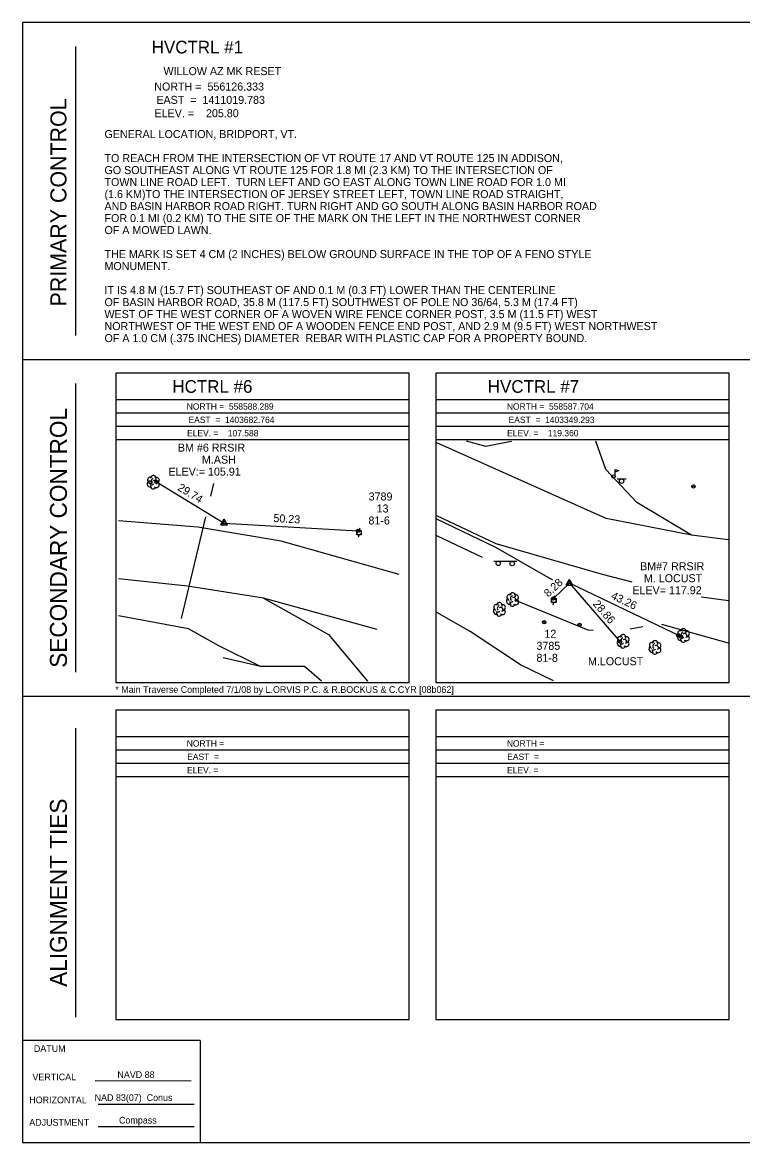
# Model space of a CAD drawing. Extents: x 1402285 to 1402925, y 558274 to 558694.
# Drawn here: x 1402285.1 to 1402555.1, y 558274.1 to 558694.1 of the extents above; entities that cross this region are included whole.
import ezdxf

# ---------------------------------------------------------------- set-up
doc = ezdxf.new("R2010")
doc.units = 0
for name, color, linetype in [('C_C', 7, 'Continuous'), ('CBP', 7, 'Continuous'), ('CPBM', 7, 'Continuous'), ('CPSM', 7, 'Continuous'), ('DCP', 7, 'Continuous'), ('Default', 7, 'Continuous'), ('L_C', 7, 'Continuous'), ('LAWA', 7, 'Continuous'), ('LAWE', 7, 'Continuous'), ('LMB', 7, 'Continuous'), ('LTD', 7, 'Continuous'), ('NBL2', 7, 'Continuous'), ('PET', 7, 'Continuous'), ('PEU', 7, 'Continuous'), ('RDG', 7, 'Continuous'), ('RGR', 7, 'Continuous'), ('SSGN', 7, 'Continuous'), ('U_C', 7, 'Continuous'), ('UP', 7, 'Continuous'), ('UPGW', 7, 'Continuous'), ('UWV', 7, 'Continuous')]:
    doc.layers.add(name, color=color, linetype=linetype)

msp = doc.modelspace()

# ---------------------------------------------------------------- linework, layer by layer
at = {"layer": 'CBP'}
for centre, radius in [((1402335.36, 558521.8), 0.625), ((1402335.36, 558521.8), 0.0833), ((1402410.92, 558503.4), 0.625), ((1402410.92, 558503.4), 0.0833), ((1402484.2, 558478.08), 0.625), ((1402484.2, 558478.08), 0.0833), ((1402509.1, 558461.91), 0.625), ((1402509.1, 558461.91), 0.0833), ((1402531.94, 558463.81), 0.625), ((1402531.94, 558463.81), 0.0833)]:
    msp.add_circle(centre, radius, dxfattribs=at)
at = {"layer": 'CPBM'}
for p, q in [((1402332.64, 558521.17), (1402332.64, 558522.17)), ((1402332.64, 558522.17), (1402333.64, 558522.17)), ((1402333.64, 558521.17), (1402332.64, 558521.17)), ((1402333.15, 558521.68), (1402333.15, 558521.68)), ((1402333.15, 558521.68), (1402333.15, 558521.68)), ((1402333.64, 558522.17), (1402333.64, 558521.17)), ((1402530.5, 558463.85), (1402530.5, 558464.85)), ((1402530.5, 558464.85), (1402531.5, 558464.85)), ((1402531.5, 558463.85), (1402530.5, 558463.85)), ((1402531, 558464.35), (1402531, 558464.35)), ((1402531, 558464.35), (1402531, 558464.35)), ((1402531.5, 558464.85), (1402531.5, 558463.85))]:
    msp.add_line(p, q, dxfattribs=at)
at = {"layer": 'CPSM'}
for p, q in [((1402359.53, 558505.63), (1402360.78, 558507.79)), ((1402362.03, 558505.63), (1402360.78, 558507.79)), ((1402360.78, 558506.35), (1402360.78, 558507.79)), ((1402359.53, 558505.63), (1402360.78, 558506.35)), ((1402359.53, 558505.63), (1402362.03, 558505.63)), ((1402360.78, 558506.35), (1402360.78, 558506.35)), ((1402360.78, 558506.35), (1402362.03, 558505.63)), ((1402488.98, 558483.04), (1402490.23, 558485.2)), ((1402488.98, 558483.04), (1402490.23, 558483.76)), ((1402488.98, 558483.04), (1402491.48, 558483.04)), ((1402491.48, 558483.04), (1402490.23, 558485.2)), ((1402490.23, 558483.76), (1402490.23, 558485.2)), ((1402490.23, 558483.76), (1402490.23, 558483.76)), ((1402490.23, 558483.76), (1402491.48, 558483.04))]:
    msp.add_line(p, q, dxfattribs=at)
at = {"layer": 'DCP'}
for points in [[(1402355.78, 558516.38), (1402356.94, 558521.24)], [(1402344.83, 558470.55), (1402353.93, 558508.67)]]:
    msp.add_lwpolyline(points, dxfattribs=at)
at = {"layer": 'Default'}
for p, q in [((1402335.36, 558521.8), (1402360.78, 558506.35)), ((1402360.78, 558506.35), (1402410.92, 558503.4)), ((1402484.2, 558478.08), (1402490.23, 558483.76)), ((1402531.94, 558463.81), (1402490.23, 558483.76)), ((1402490.23, 558483.76), (1402509.1, 558461.91))]:
    msp.add_line(p, q, dxfattribs=at)
at = {"layer": 'LAWA'}
for points in [[(1402457.59, 558493.42), (1402440.46, 558501.54)], [(1402499.06, 558466.1), (1402497.29, 558466.19), (1402469.77, 558477.44)], [(1402517.77, 558467.48), (1402512.98, 558466.55)], [(1402549.79, 558461.33), (1402524.84, 558468.34)], [(1402397.3, 558447.1), (1402390.94, 558452.53), (1402374.35, 558452.6), (1402360.4, 558455.79)]]:
    msp.add_lwpolyline(points, dxfattribs=at)
at = {"layer": 'LAWE'}
for points in [[(1402374.35, 558452.6), (1402358.73, 558460.32), (1402347.42, 558466.64), (1402321.18, 558471.55)], [(1402484.18, 558447.17), (1402471.8, 558453.26), (1402453.03, 558465.73), (1402440.46, 558472.83)]]:
    msp.add_lwpolyline(points, dxfattribs=at)
at = {"layer": 'LMB'}
for p, q in [((1402507.4, 558526.44), (1402508.7, 558526.06)), ((1402507.41, 558523.85), (1402507.41, 558526.45)), ((1402507.41, 558525.54), (1402508.69, 558526.05)), ((1402506.75, 558523.84), (1402506.75, 558523.84))]:
    msp.add_line(p, q, dxfattribs=at)
msp.add_circle((1402506.75, 558523.84), 0.656, dxfattribs=at)
at = {"layer": 'LTD'}
for p, q in [((1402334.16, 558521.72), (1402334.16, 558521.72)), ((1402334.16, 558521.72), (1402334.16, 558521.72)), ((1402463.91, 558474.06), (1402463.91, 558474.06)), ((1402463.91, 558474.06), (1402463.91, 558474.06)), ((1402468.86, 558477.76), (1402468.86, 558477.76)), ((1402468.86, 558477.76), (1402468.86, 558477.76)), ((1402510.28, 558462.07), (1402510.28, 558462.07)), ((1402510.28, 558462.07), (1402510.28, 558462.07)), ((1402532.9, 558464.25), (1402532.9, 558464.25)), ((1402532.9, 558464.25), (1402532.9, 558464.25)), ((1402522.25, 558459.79), (1402522.25, 558459.79)), ((1402522.25, 558459.79), (1402522.25, 558459.79))]:
    msp.add_line(p, q, dxfattribs=at)
for centre in [(1402334.2, 558523.15), (1402468.91, 558479.19), (1402463.96, 558475.5), (1402532.95, 558465.68), (1402510.33, 558463.5), (1402522.3, 558461.22)]:
    msp.add_arc(centre, 1.05, 335.5272, 180.9563, dxfattribs=at)
for centre, major_axis, ratio, start_param, end_param in [((1402333.07, 558521.01), (0.58, -1.04), 0.959034, 3.141593, 6.283185), ((1402333.36, 558522.38), (1.21, -0.51), 0.895232, 1.570796, 4.712389), ((1402334.16, 558520.22), (0.26, 1.06), 0.942809, 1.570796, 4.712389), ((1402333.7, 558520.97), (-0.625, -0.083), 0.423636, 0, 3.141593), ((1402333.95, 558522.18), (-0.208, -0.792), 0.645439, 3.141593, 6.283185), ((1402334.66, 558521.55), (-0.5, 0.667), 0.989748, 3.141593, 6.283185), ((1402335.16, 558520.88), (-1.09, 0.79), 0.841452, 1.570796, 4.712389), ((1402335.2, 558522.3), (-1.14, -0.48), 0.949671, 1.570796, 4.712389), ((1402468.07, 558478.42), (1.21, -0.51), 0.895232, 1.570796, 4.712389), ((1402468.65, 558478.22), (-0.208, -0.792), 0.645439, 3.141593, 6.283185), ((1402469.36, 558477.59), (-0.5, 0.667), 0.989748, 3.141593, 6.283185), ((1402469.9, 558478.34), (-1.14, -0.48), 0.949671, 1.570796, 4.712389), ((1402462.83, 558473.35), (0.58, -1.04), 0.959034, 3.141593, 6.283185), ((1402463.12, 558474.73), (1.21, -0.51), 0.895232, 1.570796, 4.712389), ((1402463.71, 558474.52), (-0.208, -0.792), 0.645439, 3.141593, 6.283185), ((1402464.41, 558473.9), (-0.5, 0.667), 0.989748, 3.141593, 6.283185), ((1402464.91, 558473.23), (-1.09, 0.79), 0.841452, 1.570796, 4.712389), ((1402464.96, 558474.65), (-1.14, -0.48), 0.949671, 1.570796, 4.712389), ((1402467.78, 558477.05), (0.58, -1.04), 0.959034, 3.141593, 6.283185), ((1402468.86, 558476.26), (0.26, 1.06), 0.942809, 1.570796, 4.712389), ((1402468.4, 558477.01), (-0.625, -0.083), 0.423636, 0, 3.141593), ((1402469.86, 558476.92), (-1.09, 0.79), 0.841452, 1.570796, 4.712389), ((1402463.92, 558472.56), (0.26, 1.06), 0.942809, 1.570796, 4.712389), ((1402463.46, 558473.31), (-0.625, -0.083), 0.423636, 0, 3.141593), ((1402532.11, 558464.91), (1.21, -0.51), 0.895232, 1.570796, 4.712389), ((1402533.94, 558464.83), (-1.14, -0.48), 0.949671, 1.570796, 4.712389), ((1402509.2, 558461.36), (0.58, -1.04), 0.959034, 3.141593, 6.283185), ((1402509.49, 558462.74), (1.21, -0.51), 0.895232, 1.570796, 4.712389), ((1402509.83, 558461.32), (-0.625, -0.083), 0.423636, 0, 3.141593), ((1402510.08, 558462.53), (-0.208, -0.792), 0.645439, 3.141593, 6.283185), ((1402510.78, 558461.9), (-0.5, 0.667), 0.989748, 3.141593, 6.283185), ((1402511.28, 558461.24), (-1.09, 0.79), 0.841452, 1.570796, 4.712389), ((1402511.33, 558462.65), (-1.14, -0.48), 0.949671, 1.570796, 4.712389), ((1402521.46, 558460.45), (1.21, -0.51), 0.895232, 1.570796, 4.712389), ((1402523.29, 558460.37), (-1.14, -0.48), 0.949671, 1.570796, 4.712389), ((1402531.82, 558463.54), (0.58, -1.04), 0.959034, 3.141593, 6.283185), ((1402532.9, 558462.75), (0.26, 1.06), 0.942809, 1.570796, 4.712389), ((1402532.44, 558463.5), (-0.625, -0.083), 0.423636, 0, 3.141593), ((1402532.69, 558464.71), (-0.208, -0.792), 0.645439, 3.141593, 6.283185), ((1402533.4, 558464.08), (-0.5, 0.667), 0.989748, 3.141593, 6.283185), ((1402533.9, 558463.41), (-1.09, 0.79), 0.841452, 1.570796, 4.712389), ((1402510.28, 558460.57), (0.26, 1.06), 0.942809, 1.570796, 4.712389), ((1402521.17, 558459.08), (0.58, -1.04), 0.959034, 3.141593, 6.283185), ((1402522.25, 558458.29), (0.26, 1.06), 0.942809, 1.570796, 4.712389), ((1402521.79, 558459.04), (-0.625, -0.083), 0.423636, 0, 3.141593), ((1402522.04, 558460.25), (-0.208, -0.792), 0.645439, 3.141593, 6.283185), ((1402522.75, 558459.62), (-0.5, 0.667), 0.989748, 3.141593, 6.283185), ((1402523.25, 558458.95), (-1.09, 0.79), 0.841452, 1.570796, 4.712389)]:
    msp.add_ellipse(centre, major_axis=major_axis, ratio=ratio, start_param=start_param, end_param=end_param, dxfattribs=at)
at = {"layer": 'NBL2'}
for p, q in [((1402305.13, 558576.73), (1402305.13, 558685.07)), ((1402285.13, 558567.73), (1402925.13, 558567.73)), ((1402305.13, 558450.4), (1402305.13, 558558.73)), ((1402430.13, 558552.57), (1402320.13, 558552.57)), ((1402550.13, 558552.57), (1402440.13, 558552.57)), ((1402430.13, 558547.57), (1402320.13, 558547.57)), ((1402550.13, 558547.57), (1402440.13, 558547.57)), ((1402430.13, 558542.57), (1402320.13, 558542.57)), ((1402550.13, 558542.57), (1402440.13, 558542.57)), ((1402430.13, 558537.57), (1402320.13, 558537.57)), ((1402550.13, 558537.57), (1402440.13, 558537.57)), ((1402285.13, 558441.4), (1402925.13, 558441.4)), ((1402305.13, 558321.07), (1402305.13, 558429.4)), ((1402430.13, 558426.23), (1402320.13, 558426.23)), ((1402550.13, 558426.23), (1402440.13, 558426.23)), ((1402430.13, 558421.23), (1402320.13, 558421.23)), ((1402550.13, 558421.23), (1402440.13, 558421.23)), ((1402430.13, 558416.23), (1402320.13, 558416.23)), ((1402550.13, 558416.23), (1402440.13, 558416.23)), ((1402430.13, 558411.23), (1402320.13, 558411.23)), ((1402550.13, 558411.23), (1402440.13, 558411.23)), ((1402351.79, 558312.32), (1402285.13, 558312.32)), ((1402351.79, 558312.32), (1402351.79, 558274.07)), ((1402351.79, 558312.32), (1402351.79, 558274.07)), ((1402312.37, 558297.3), (1402348.37, 558297.26)), ((1402313.48, 558288.52), (1402349.48, 558288.52)), ((1402313.48, 558280.09), (1402349.48, 558280.05))]:
    msp.add_line(p, q, dxfattribs=at)
for points in [[(1402285.13, 558274.07), (1402925.13, 558274.07), (1402925.13, 558694.07), (1402285.13, 558694.07)], [(1402320.13, 558446.57), (1402430.13, 558446.57), (1402430.13, 558562.57), (1402320.13, 558562.57)], [(1402440.13, 558446.57), (1402550.13, 558446.57), (1402550.13, 558562.57), (1402440.13, 558562.57)], [(1402320.13, 558320.23), (1402430.13, 558320.23), (1402430.13, 558436.23), (1402320.13, 558436.23)], [(1402440.13, 558320.23), (1402550.13, 558320.23), (1402550.13, 558436.23), (1402440.13, 558436.23)]]:
    msp.add_lwpolyline(points, close=True, dxfattribs=at)
at = {"layer": 'PET'}
for points in [[(1402549.79, 558500.11), (1402535.99, 558501.82), (1402504.01, 558508.03), (1402440.46, 558536.47)], [(1402513.76, 558484.23), (1402502.55, 558487.09), (1402462.76, 558498.6), (1402440.46, 558509.02)], [(1402426.37, 558487.12), (1402382.14, 558499.57), (1402350.89, 558504.78), (1402321.18, 558507.19)], [(1402418.1, 558466.49), (1402375.47, 558478.16), (1402347.01, 558482.7), (1402321.18, 558485.4)], [(1402549.79, 558477.19), (1402539.66, 558478.55)]]:
    msp.add_lwpolyline(points, dxfattribs=at)
at = {"layer": 'PEU'}
for points in [[(1402468.52, 558537.09), (1402468.34, 558536.95), (1402458.84, 558535.09), (1402451.63, 558537.09)], [(1402535.99, 558501.82), (1402515.48, 558514.12), (1402503.91, 558526.41), (1402500.16, 558537.09)]]:
    msp.add_lwpolyline(points, dxfattribs=at)
at = {"layer": 'RDG'}
msp.add_lwpolyline([(1402375.47, 558478.16), (1402399.85, 558464.55), (1402414.45, 558447.1)], dxfattribs=at)
at = {"layer": 'RGR'}
msp.add_lwpolyline([(1402483.98, 558484.89), (1402462.57, 558497.13), (1402440.46, 558507.79)], dxfattribs=at)
at = {"layer": 'SSGN'}
for p, q in [((1402508.12, 558522.89), (1402511.45, 558522.89)), ((1402509.77, 558522.06), (1402509.77, 558522.06)), ((1402461.87, 558492.06), (1402470.46, 558492.06)), ((1402465.89, 558491.16), (1402465.89, 558491.16))]:
    msp.add_line(p, q, dxfattribs=at)
for centre in [(1402509.77, 558522.06), (1402463.53, 558491.23), (1402468.74, 558491.16)]:
    msp.add_circle(centre, 0.833, dxfattribs=at)
at = {"layer": 'UP'}
for p, q in [((1402410.5, 558501.92), (1402410.5, 558503.59)), ((1402410.5, 558503.59), (1402412.17, 558503.59)), ((1402411.59, 558504.42), (1402411.34, 558503.59)), ((1402412.17, 558503.59), (1402412.17, 558501.92)), ((1402412.17, 558501.92), (1402410.5, 558501.92)), ((1402411.09, 558501.09), (1402411.34, 558501.92)), ((1402411.34, 558502.75), (1402411.34, 558502.75)), ((1402484.6, 558479.01), (1402484.35, 558478.18)), ((1402483.52, 558476.51), (1402483.52, 558478.18)), ((1402483.52, 558478.18), (1402485.18, 558478.18)), ((1402485.18, 558476.51), (1402483.52, 558476.51)), ((1402484.1, 558475.68), (1402484.35, 558476.51)), ((1402484.35, 558477.34), (1402484.35, 558477.34)), ((1402485.18, 558478.18), (1402485.18, 558476.51))]:
    msp.add_line(p, q, dxfattribs=at)
for centre in [(1402411.34, 558502.75), (1402484.35, 558477.34)]:
    msp.add_circle(centre, 0.833, dxfattribs=at)
at = {"layer": 'UPGW'}
for centre, radius in [((1402480.78, 558469.19), 0.625), ((1402480.78, 558469.19), 0.0833), ((1402494.01, 558468.16), 0.625), ((1402494.01, 558468.16), 0.0833)]:
    msp.add_circle(centre, radius, dxfattribs=at)
at = {"layer": 'UWV'}
for radius in [0.625, 0.0833]:
    msp.add_circle((1402536.67, 558520.09), radius, dxfattribs=at)

# ---------------------------------------------------------------- texts
at = {"layer": 'C_C'}
for s, p in [('BM#7 RRSIR', (1402516.69, 558488.67)), ('M. LOCUST', (1402518.12, 558484.17)), ('ELEV= 117.92', (1402513.8, 558479.67))]:
    msp.add_text(s, height=3, dxfattribs=at).set_placement(p)
at = {"layer": 'Default'}
for s, height, p in [('GENERAL LOCATION, BRIDPORT, VT. ', 3, (1402315.9, 558650.7)), ('TO REACH FROM THE INTERSECTION OF VT ROUTE 17 AND VT ROUTE 125 IN ADDISON,', 3, (1402315.9, 558641.7)), ('GO SOUTHEAST ALONG VT ROUTE 125 FOR 1.8 MI (2.3 KM) TO THE INTERSECTION OF', 3, (1402315.9, 558637.2)), ('TOWN LINE ROAD LEFT.  TURN LEFT AND GO EAST ALONG TOWN LINE ROAD FOR 1.0 MI ', 3, (1402315.9, 558632.7)), ('(1.6 KM)TO THE INTERSECTION OF JERSEY STREET LEFT, TOWN LINE ROAD STRAIGHT, ', 3, (1402315.9, 558628.2)), ('AND BASIN HARBOR ROAD RIGHT. TURN RIGHT AND GO SOUTH ALONG BASIN HARBOR ROAD ', 3, (1402315.9, 558623.7)), ('FOR 0.1 MI (0.2 KM) TO THE SITE OF THE MARK ON THE LEFT IN THE NORTHWEST CORNER ', 3, (1402315.9, 558619.2)), ('OF A MOWED LAWN.', 3, (1402315.9, 558614.7)), ('THE MARK IS SET 4 CM (2 INCHES) BELOW GROUND SURFACE IN THE TOP OF A FENO STYLE', 3, (1402315.9, 558605.7)), ('MONUMENT.  ', 3, (1402315.9, 558601.2)), ('IT IS 4.8 M (15.7 FT) SOUTHEAST OF AND 0.1 M (0.3 FT) LOWER THAN THE CENTERLINE', 3, (1402315.9, 558592.2)), ('OF BASIN HARBOR ROAD, 35.8 M (117.5 FT) SOUTHWEST OF POLE NO 36/64, 5.3 M (17.4 FT)', 3, (1402315.9, 558587.7)), ('WEST OF THE WEST CORNER OF A WOVEN WIRE FENCE CORNER POST, 3.5 M (11.5 FT) WEST ', 3, (1402315.9, 558583.2)), ('NORTHWEST OF THE WEST END OF A WOODEN FENCE END POST, AND 2.9 M (9.5 FT) WEST NORTHWEST', 3, (1402315.9, 558578.7)), ('OF A 1.0 CM (.375 INCHES) DIAMETER  REBAR WITH PLASTIC CAP FOR A PROPERTY BOUND.', 3, (1402315.9, 558574.2)), ('* Main Traverse Completed 7/1/08 by L.ORVIS P.C. & R.BOCKUS & C.CYR [08b062]', 2.5, (1402319.97, 558442.68))]:
    msp.add_text(s, height=height, dxfattribs=at).set_placement(p)
for s, rotation, p in [('29.74', 328.7163, (1402343.04, 558518.88)), ('50.23', 356.6391, (1402379.16, 558506.77)), ('8.28', 43.2617, (1402482.32, 558478.38)), ('43.26', 334.4431, (1402505.53, 558478.11)), ('28.86', 310.8187, (1402498.81, 558475.91))]:
    msp.add_text(s, height=3, rotation=rotation, dxfattribs=at).set_placement(p)
at = {"layer": 'L_C'}
for s, p in [('BM #6 RRSIR', (1402343.42, 558533.14)), ('M.ASH', (1402352.43, 558528.64)), ('ELEV:= 105.91', (1402339.88, 558524.14)), ('M.LOCUST', (1402497.16, 558453.04))]:
    msp.add_text(s, height=3, dxfattribs=at).set_placement(p)
at = {"layer": 'NBL2'}
for s, height, p in [('     HVCTRL #1     ', 4.75, (1402324.79, 558682.43)), ('WILLOW AZ MK RESET', 3, (1402338.04, 558674.3)), ('NORTH =  556126.333 ', 3, (1402334.56, 558668.52)), ('EAST  =  1411019.783', 3, (1402335.35, 558663.52)), ('ELEV. =    205.80   ', 3, (1402334.66, 558658.52)), ('      HCTRL #6     ', 4.75, (1402330.77, 558555.19)), ('     HVCTRL #7     ', 4.75, (1402450.77, 558555.19)), ('NORTH =  558588.289 ', 2.375, (1402346.74, 558548.88)), ('NORTH =  558587.704 ', 2.375, (1402466.74, 558548.88)), ('EAST  =  1403682.764', 2.375, (1402347.4, 558543.88)), ('EAST  =  1403349.293', 2.375, (1402467.4, 558543.88)), ('ELEV. =    107.588  ', 2.375, (1402346.85, 558538.88)), ('ELEV. =    119.360  ', 2.375, (1402466.85, 558538.88)), ('NORTH =             ', 2.375, (1402346.74, 558422.55)), ('NORTH =             ', 2.375, (1402466.74, 558422.55)), ('EAST  =             ', 2.375, (1402346.89, 558417.55)), ('EAST  =             ', 2.375, (1402466.89, 558417.55)), ('ELEV. =             ', 2.375, (1402346.85, 558412.55)), ('ELEV. =             ', 2.375, (1402466.85, 558412.55)), ('DATUM', 2.5, (1402289.44, 558308.08)), ('  NAVD 88 ', 2.5, (1402318.89, 558298.31)), ('HORIZONTAL', 2.5, (1402287.7, 558288.82)), ('NAD 83(07)  Conus', 2.5, (1402312.21, 558289.69)), ('ADJUSTMENT', 2.5, (1402287.7, 558280.38)), ('  Compass ', 2.5, (1402319.49, 558281.21))]:
    msp.add_text(s, height=height, dxfattribs=at).set_placement(p)
for s, height, rotation, p in [('PRIMARY CONTROL', 6, 90, (1402301.63, 558587.56)), ('SECONDARY CONTROL', 6.3332, 90, (1402301.79, 558452.09)), ('ALIGNMENT TIES', 6.3332, 90, (1402301.79, 558332.47)), ('VERTICAL', 2.5, 0.1439, (1402288.9, 558297.41))]:
    msp.add_text(s, height=height, rotation=rotation, dxfattribs=at).set_placement(p)
at = {"layer": 'U_C'}
for s, p in [('3789', (1402414.93, 558514.82)), ('13', (1402417.92, 558510.32)), ('81-6', (1402414.86, 558505.82)), ('12', (1402480.82, 558463.33)), ('3785', (1402477.84, 558458.83)), ('81-8', (1402477.84, 558454.33))]:
    msp.add_text(s, height=3, dxfattribs=at).set_placement(p)

doc.saveas('drawing.dxf')
